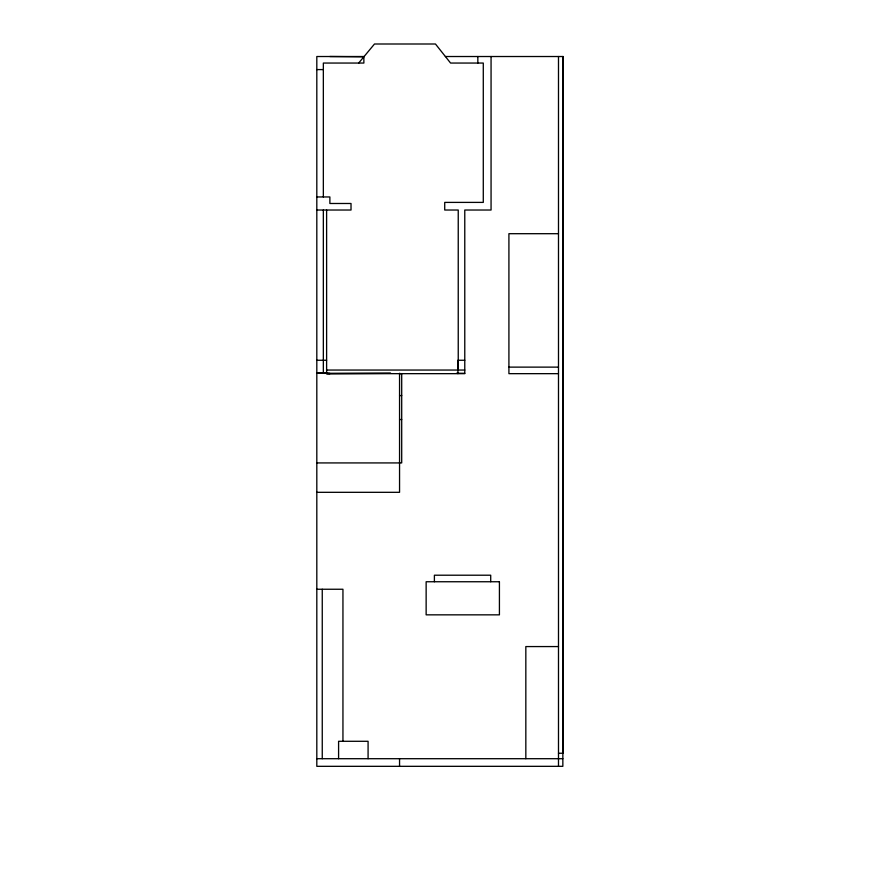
<?xml version="1.0" encoding="UTF-8"?>
<svg xmlns="http://www.w3.org/2000/svg" width="880" height="880" viewBox="0 0 880 880"><rect width="100%" height="100%" fill="white"/><g stroke="black" fill="none" stroke-linecap="round" stroke-linejoin="round"><path stroke-width="1.32" d="M464.772 373.318L456.566 373.241M562.848 367.125L563.189 233.695M358.677 63.052L374.495 44L435.457 44L450.571 63.052L483.285 63.052L483.285 202.4L444.719 202.4L444.719 210.023L458.238 210.023L458.238 370.051M326.612 373.439L329.879 373.659M326.612 210.023L326.612 373.659L390.786 373.318L316.811 373.318L326.612 373.362M364.1 56.518L316.811 56.518L316.811 766.326L562.848 766.326L562.848 56.518M445.39 56.518L563.189 56.518L563.189 753.258L558.492 753.258M316.811 69.586L323.345 69.586M316.811 196.955L329.879 196.955L329.879 203.489L351.021 203.489L351.021 210.023L316.811 210.023M558.492 233.695L508.915 233.695L508.915 373.659L558.492 373.659M316.811 360.261L326.612 360.261M464.772 360.261L457.919 360.261L457.919 373.659M508.915 367.125L558.492 367.125M326.612 370.051L464.772 370.051M326.612 373.659L464.772 373.659L464.772 210.023L491.062 210.023L491.062 56.518M399.553 395.582L401.698 395.582M399.553 419.529L401.698 419.529M316.811 462.924L401.698 462.924L401.698 373.659L399.553 373.549M316.811 492.316L399.553 492.316L399.553 373.318M316.811 589.248L342.947 589.248L342.947 741.29M558.492 646.569L525.833 646.569L525.833 758.703M316.811 758.703L562.848 758.703M316.811 373.318L329.879 373.384M329.879 56.518L363.869 56.793L363.869 63.052L323.345 63.052L323.345 196.955M558.492 56.518L558.492 766.326M490.71 581.746L490.71 575.212L434.39 575.212L434.39 581.746M477.84 56.518L477.84 63.052M399.553 758.703L399.553 766.326M368.082 758.703L368.082 741.29L338.591 741.29L338.591 758.703M323.345 210.023L323.345 373.351M322.256 589.248L322.256 758.703M499.422 581.746L426.14 581.746L426.14 614.845L499.422 614.845L499.422 581.746"/></g></svg>
